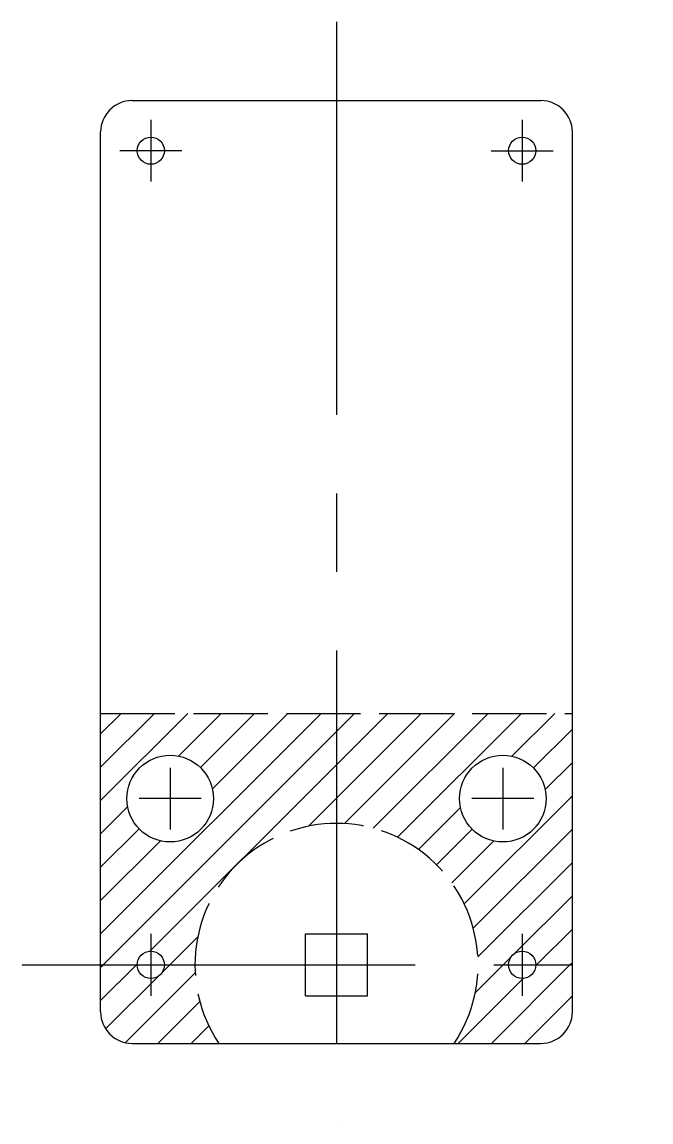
# Model space of a CAD drawing. Header units: millimetres. Extents: x -25.4 to 25.4, y -12.7 to 76.2.
import ezdxf

# ---------------------------------------------------------------- set-up
doc = ezdxf.new("R2010")
doc.units = ezdxf.units.MM
doc.linetypes.add('ACAD_ISO02W100', pattern=[15, 12, -3])
doc.linetypes.add('CENTER', pattern=[50.8, 31.75, -6.35, 6.35, -6.35])
doc.layers.get('0').update_dxf_attribs({"color": 178, "lineweight": 25, "true_color": 0x000000})
doc.layers.add('Centrelines', color=178, linetype='CENTER', lineweight=25, true_color=0x000000)
doc.layers.add('Hatching', color=253, linetype='Continuous', lineweight=25, true_color=0xa0a0a4)

msp = doc.modelspace()

# ---------------------------------------------------------------- hatches: boundary and pattern name
at = {"layer": 'Hatching'}
h = msp.add_hatch(dxfattribs=at)
h.set_pattern_fill('ANSI31', color=256, scale=0.6, style=0)
edge = h.paths.add_edge_path(flags=0)
edge.add_line((-19.05, 20.32), (0, 20.32))
edge.add_line((0, 20.32), (0, 11.43))
edge.add_arc((0, 0), 11.43, 90, 180)
edge.add_line((-11.43, 0), (-13.9, 0))
edge.add_arc((-15, 0), 1.1, 0, 90)
edge.add_arc((-15, 0), 1.1, 90, 180)
edge.add_line((-16.1, 0), (-19.05, 0))
edge.add_line((-19.05, 0), (-19.05, 20.32))
edge = h.paths.add_edge_path(flags=0)
edge.add_arc((-13.435, 13.435), 3.5, 0, 360)
h = msp.add_hatch(dxfattribs=at)
h.set_pattern_fill('ANSI31', color=256, scale=0.6, style=0)
edge = h.paths.add_edge_path(flags=0)
edge.add_line((0, 20.32), (0, 11.43))
edge.add_arc((0, 0), 11.43, 0, 90, ccw=False)
edge.add_line((11.43, 0), (13.9, 0))
edge.add_arc((15, 0), 1.1, 90, 180, ccw=False)
edge.add_arc((15, 0), 1.1, 0, 90, ccw=False)
edge.add_line((16.1, 0), (19.05, 0))
edge.add_line((19.05, 0), (19.05, 20.32))
edge.add_line((19.05, 20.32), (0, 20.32))
edge = h.paths.add_edge_path(flags=0)
edge.add_arc((13.435, 13.435), 3.5, 0, 360)
h = msp.add_hatch(dxfattribs=at)
h.set_pattern_fill('ANSI31', color=256, scale=0.6, style=0)
edge = h.paths.add_edge_path(flags=0)
edge.add_line((-19.05, 0), (-16.1, 0))
edge.add_arc((-15, 0), 1.1, 180, 270)
edge.add_arc((-15, 0), 1.1, 270, 360)
edge.add_line((-13.9, 0), (-11.43, 0))
edge.add_arc((0, 0), 11.43, 180, 213.74899)
edge.add_line((-9.504, -6.35), (-16.51, -6.35))
edge.add_arc((-16.51, -3.81), 2.54, 180, 270, ccw=False)
edge.add_line((-19.05, -3.81), (-19.05, 0))
h = msp.add_hatch(dxfattribs=at)
h.set_pattern_fill('ANSI31', color=256, scale=0.6, style=0)
edge = h.paths.add_edge_path(flags=0)
edge.add_arc((0, 0), 11.43, 326.25101, 360)
edge.add_line((11.43, 0), (13.9, 0))
edge.add_arc((15, 0), 1.1, 180, 270)
edge.add_arc((15, 0), 1.1, 270, 360)
edge.add_line((16.1, 0), (19.05, 0))
edge.add_line((19.05, 0), (19.05, -3.81))
edge.add_arc((16.51, -3.81), 2.54, 270, 360, ccw=False)
edge.add_line((16.51, -6.35), (9.504, -6.35))

# ---------------------------------------------------------------- linework, layer by layer
for p, q in [((-16.51, 69.85), (16.51, 69.85)), ((-19.05, -3.81), (-19.05, 67.31)), ((19.05, -3.81), (19.05, 67.31)), ((-2.5, 2.5), (2.5, 2.5)), ((-2.5, -2.5), (-2.5, 2.5)), ((2.5, -2.5), (2.5, 2.5)), ((-2.5, -2.5), (2.5, -2.5)), ((-16.51, -6.35), (16.51, -6.35))]:
    msp.add_line(p, q)
for centre, radius in [((-15, 65.8), 1.1), ((15, 65.8), 1.1), ((-13.435, 13.435), 3.5), ((13.435, 13.435), 3.5), ((-15, 0), 1.1), ((15, 0), 1.1)]:
    msp.add_circle(centre, radius)
for centre, start, end in [((-16.51, 67.31), 90, 180), ((16.51, 67.31), 0, 90), ((-16.51, -3.81), 180, 270), ((16.51, -3.81), 270, 0)]:
    msp.add_arc(centre, 2.54, start, end)
at = {"layer": 'Centrelines'}
for p, q in [((0, 76.2), (0, -12.7)), ((-15, 68.3), (-15, 63.3)), ((15, 68.3), (15, 63.3)), ((-12.5, 65.8), (-17.5, 65.8)), ((12.5, 65.8), (17.5, 65.8)), ((-13.435, 15.935), (-13.435, 10.935)), ((13.435, 15.935), (13.435, 10.935)), ((-10.935, 13.435), (-15.935, 13.435)), ((15.935, 13.435), (10.935, 13.435)), ((-15, 2.5), (-15, -2.5)), ((15, 2.5), (15, -2.5)), ((-25.4, 0), (25.4, 0))]:
    msp.add_line(p, q, dxfattribs=at)
at = {"layer": 'Hatching', "linetype": 'ACAD_ISO02W100', "ltscale": 0.5}
msp.add_line((-19.05, 20.32), (19.05, 20.32), dxfattribs=at)
msp.add_arc((0, 0), 11.43, 326.25101, 213.74899, dxfattribs=at)

doc.saveas('drawing.dxf')
